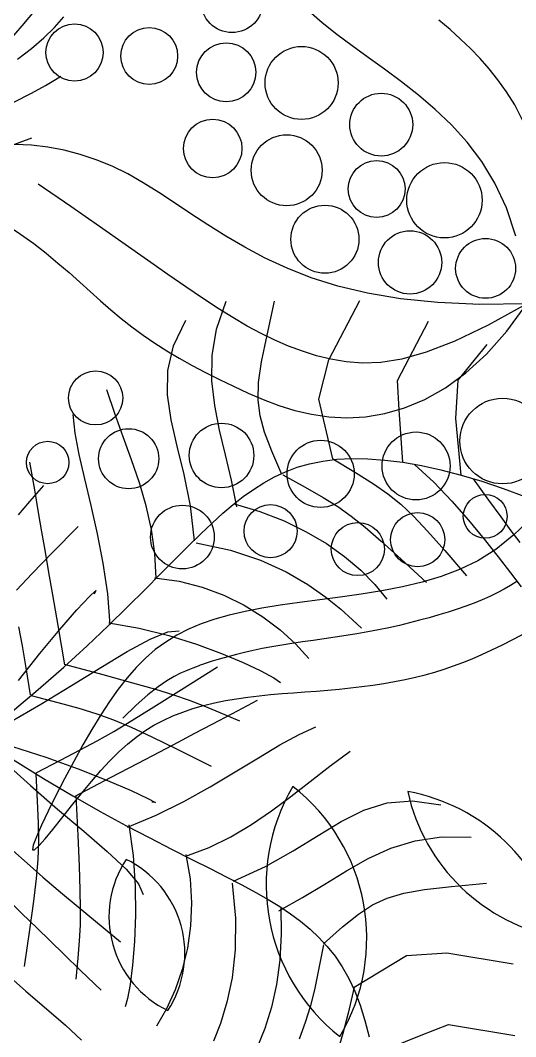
# Model space of a CAD drawing. Header units: millimetres. Extents: x -1030105 to 906887, y -616134 to 1220667.
# Drawn here: x -84185 to -83348, y 549080 to 550799 of the extents above; entities that cross this region are included whole.
import ezdxf

# ---------------------------------------------------------------- set-up
doc = ezdxf.new("R2010")
doc.units = ezdxf.units.MM
doc.header["$MEASUREMENT"] = 0
doc.linetypes.add('DASH', pattern=[0.35, 0.25, -0.1])
doc.layers.add('A-Furniture', color=143, linetype='Continuous')
doc.layers.add('A-Tree', color=98, linetype='Continuous')

# ---------------------------------------------------------------- blocks, each defined once
blk = doc.blocks.new('FUR')
at = {"layer": 'A-Furniture'}
blk.add_spline([(-33915.95049999998, 30607.97072861483), (-33944.45049999998, 30609.47072861483), (-37418.45049999998, 29101.97072861483), (-37726.45049999998, 27053.97072861483), (-37216.45049999998, 25232.97072861483), (-37626.45049999998, 21208.97072861483), (-38739.45049999998, 18856.47072861483), (-41860.0081210901, 14803.08198061958), (-43043.24408312602, 12422.28141322406), (-43017.45049999998, 9941.470728614833), (-40833.45049999998, 8086.970728614833), (-38106.95049999998, 9497.470728614833), (-38274.45049999998, 11476.47072861483), (-38397.80660422644, 13212.30405925063), (-37304.95049999998, 13750.47072861483), (-34499.95049999998, 13496.47072861483), (-32540.45049999998, 14865.47072861483), (-32373.95049999998, 19055.97072861483), (-32478.95049999998, 20125.47072861483), (-32317.95049999998, 21223.47072861483), (-30829.45049999998, 21995.47072861483), (-30221.95049999998, 22657.47072861483), (-30468.95049999998, 23962.47072861483), (-31626.45049999998, 24580.47072861483), (-32324.45049999998, 25527.47072861483), (-32040.45049999998, 28028.97072861483), (-32099.45049999998, 29098.47072861483), (-33294.95049999998, 30495.97072861483), (-33915.95049999998, 30607.97072861483)], degree=3, dxfattribs=at)
at = {"layer": 'A-Furniture', "color": 8, "linetype": 'DASH', "ltscale": 50}
blk.add_spline([(-36645.95049999999, 29577.47072861495), (-37284.45049999998, 28277.47072861483), (-36675.95049999998, 26341.97072861483), (-36462.95049999998, 23656.47072861483), (-37614.45049999998, 20052.97072861483), (-40425.45049999998, 16181.97072861483), (-42273.95049999998, 13633.47072861483), (-42830.45049999998, 10963.97072861483), (-42046.95049999998, 9111.970728614833), (-39697.45049999998, 8971.970728614833), (-38257.95049999998, 10282.47072861483), (-39333.95049999998, 12605.97072861483), (-37866.45049999998, 13928.97072861483), (-35697.95049999998, 13970.47072861483), (-34500.45049999998, 13942.47072861483), (-32415.95049999998, 18555.47072861483), (-32463.95049999998, 21915.47072861483), (-30662.95049999998, 22278.97072861483), (-30458.45049999998, 23386.97072861483), (-31963.45049999998, 24633.97072861483), (-33008.95049999998, 26389.97072861483), (-32199.45049999998, 28679.97072861483), (-33338.45049999998, 30307.97072861483), (-34838.45049999998, 30476.97072861483), (-36022.95049999998, 30096.47072861483), (-36645.95049999998, 29577.47072861483)], degree=3, dxfattribs=at)
blk = doc.blocks.new('CAY8')
at = {"color": 0, "linetype": 'ByBlock'}
for p, q in [((-143.8901946426759, 231.3560781446595), (-126.7922340978093, 227.8305277189302)), ((-126.7922340978093, 227.8305277189302), (-108.9242381845379, 224.421703213864)), ((-145.7458545903773, 220.5009664513509), (-135.9436475026141, 216.259338625061)), ((-135.9436475026141, 216.259338625061), (-126.8212701596331, 212.9011468912449)), ((-169.4303966288699, 209.8925318219717), (-159.5595473745907, 203.290169935799)), ((-126.8212701596331, 212.9011468912449), (-118.2087657349894, 210.3316097692532)), ((-118.2087657349894, 210.3316097692532), (-109.936177400994, 208.4559457785017)), ((-159.5595473745907, 203.290169935799), (-151.4422850958636, 198.1210015104534)), ((-194.5005462004174, 199.6542179035769), (-183.0341090234851, 189.8868797891791)), ((-187.0380063996399, 187.9684877633354), (-191.4677133838977, 196.9470836177225)), ((-151.4422850958636, 198.1210015104534), (-145.4539688762798, 194.5486322947272)), ((-145.4539688762798, 194.5486322947272), (-141.9699577989722, 192.7366680390496)), ((-183.2589908366335, 178.7397916012433), (-187.0380063996399, 187.9684877633354)), ((-180.1306666954679, 169.2609951314462), (-183.2589908366335, 178.7397916012433)), ((-236.3685495571899, 177.7164567224263), (-237.1329035832878, 167.7103645220941)), ((-207.9492891230166, 149.3696902261599), (-205.6244228986016, 173.1292075637557)), ((-237.1329035832878, 167.7103645220941), (-238.310196294462, 157.9793826892073)), ((-177.6530339756191, 159.5320983542715), (-180.1306666954679, 169.2609951314462)), ((-175.8260926766943, 149.5531012693918), (-177.6530339756191, 159.5320983542715)), ((-238.310196294462, 157.9793826892073), (-239.794064720516, 148.5860363743941)), ((-239.794064720516, 148.5860363743941), (-241.4854453062708, 139.5709669323205)), ((-210.1083541678654, 128.3112546407738), (-207.9492891230166, 149.3696902261599)), ((-174.6498427994793, 139.3240038772656), (-175.8260926766943, 149.5531012693918)), ((-241.4854453062708, 139.5709669323205), (-243.3144721545232, 130.8872805300725)), ((-174.1242843440396, 128.8448061773688), (-174.6498427994793, 139.3240038772656)), ((-243.3144721545232, 130.8872805300725), (-245.2185787818435, 122.466199539298)), ((-174.2202196176931, 118.1071715018279), (-174.1242843440396, 128.8448061773688)), ((-212.0859764125034, 109.6537806378929), (-210.1083541678654, 128.3112546407738)), ((-245.2185787818435, 122.466199539298), (-247.1351987057842, 114.2389463308591)), ((-174.7916601609595, 107.0694165086552), (-174.2202196176931, 118.1071715018279)), ((-247.1351987057842, 114.2389463308591), (-249.0017654433741, 106.1367432765346)), ((-249.0017654433741, 106.1367432765346), (-250.7557125121002, 98.09081274672826)), ((-213.8665142366135, 93.09714804663417), (-212.0859764125034, 109.6537806378929)), ((-175.6634198214142, 95.68152118805483), (-174.7916601609595, 107.0694165086552)), ((-368.0686793536279, 85.52194599921677), (-354.7467094988297, 96.24387016711444)), ((-250.7557125121002, 98.09081274672826), (-252.3344734289913, 90.03237711354632)), ((-215.4343260186997, 78.34123669729343), (-213.8665142366135, 93.09714804663417)), ((-176.6603124478115, 83.89346552996903), (-175.6634198214142, 95.68152118805483)), ((-385.9201759199477, 86.84304272534973), (-375.637969104695, 84.7583660758628)), ((-326.2370211945436, 80.8448275231076), (-317.1335786784821, 87.32092265924621)), ((-252.3344734289913, 90.03237711354632), (-253.675481710683, 81.89265874752346)), ((-378.7738916518774, 76.90862505730365), (-368.0686793536279, 85.52194599921677)), ((-375.637969104695, 84.7583660758628), (-363.1354989780502, 82.07162931194216)), ((-336.401122192523, 72.3436777613988), (-326.2370211945436, 80.8448275231076)), ((-253.675481710683, 81.89265874752346), (-254.7297269463725, 73.61330088520663)), ((-177.607151887858, 71.65522952460196), (-176.6603124478115, 83.89346552996903)), ((-37.61673210890694, 70.35419078934683), (-35.31011444184514, 80.82557227449615)), ((-387.9977968679432, 69.49250382983337), (-378.7738916518774, 76.90862505730365)), ((-304.3026046941795, 65.52359723731388), (-294.0599241667496, 76.69442385558978)), ((-254.7297269463725, 73.61330088520663), (-255.5024230092804, 65.17763021953033)), ((-216.7737701386413, 65.08592641990435), (-215.4343260186997, 78.34123669729343)), ((-396.8758454762556, 62.36217880487129), (-387.9977968679432, 69.49250382983337)), ((-347.5809473360114, 62.30769843726921), (-336.401122192523, 72.3436777613988)), ((-178.3287519901114, 58.91679316209229), (-177.607151887858, 71.65522952460196)), ((-39.44784450642146, 59.37948261582824), (-37.61673210890694, 70.35419078934683)), ((-426.3598602293041, 65.76033470531729), (-412.9694129349791, 62.42934925973714)), ((-412.9694129349791, 62.42934925973714), (-396.1725858089321, 57.90144799411974)), ((-406.5434879520308, 54.60624647094119), (-396.8758454762556, 62.36217880487129)), ((-359.7315622889928, 51.22711461275503), (-347.5809473360114, 62.30769843726921)), ((-314.1740806295038, 54.2901213905734), (-304.3026046941795, 65.52359723731388)), ((-255.5024230092804, 65.17763021953033), (-256.0123398445994, 56.57939431035811)), ((-217.8692049755318, 53.03109704423878), (-216.7737701386413, 65.08592641990435)), ((-396.1725858089321, 57.90144799411974), (-374.6265338439462, 51.92761279286242)), ((-256.0123398445994, 56.57939431035811), (-256.2782473964744, 47.81234071539257)), ((-251.4838052671967, 54.51260685362104), (-234.2944265078968, 55.33530024856191)), ((-178.6499266019509, 45.62813643244772), (-178.3287519901114, 58.91679316209229)), ((-40.97863778628926, 47.94834150630959), (-39.44784450642146, 59.37948261582824)), ((-453.983437771034, 46.45619554258337), (-444.9536496529672, 53.87241703896325)), ((-418.1361747689789, 45.31330331610843), (-406.5434879520308, 54.60624647094119)), ((-372.8080327155167, 39.59215134982696), (-359.7315622889928, 51.22711461275503)), ((-323.9163959737252, 43.1763339069239), (-314.1740806295038, 54.2901213905734)), ((-279.0867098703584, 43.28780508400996), (-266.1310798058093, 50.3035335256809)), ((-266.1310798058093, 50.3035335256809), (-251.4838052671967, 54.51260685362104)), ((-218.7049889084647, 41.87662839961013), (-217.8692049755318, 53.03109704423878)), ((-464.4494909036493, 38.12143690111589), (-453.983437771034, 46.45619554258337)), ((-432.7893564023161, 33.5719458280455), (-418.1361747689789, 45.31330331610843)), ((-333.7715947270608, 32.36457237811737), (-323.9163959737252, 43.1763339069239)), ((-291.2011552085805, 34.04514634885891), (-279.0867098703584, 43.28780508400996)), ((-256.2782473964744, 47.81234071539257), (-256.3189156101635, 38.87021699325305)), ((-178.3954895716724, 31.73923932541402), (-178.6499266019509, 45.62813643244772)), ((-42.38429810060734, 36.10766121309462), (-40.97863778628926, 47.94834150630959)), ((-477.4667372563617, 27.88893855577226), (-464.4494909036493, 38.12143690111589)), ((-473.3921251130942, 38.29425470030583), (-452.9171757711429, 35.065299930744)), ((-386.7654242800254, 27.89303371137248), (-372.8080327155167, 39.59215134982696)), ((-256.3189156101635, 38.87021699325305), (-256.1531144305973, 29.7467707034757)), ((-230.1314838701201, 36.54404216280273), (-212.6195316337307, 39.72340049386003)), ((-219.262351992902, 31.35835221382331), (-218.7049889084647, 41.87662839961013)), ((-497.8541094556404, 30.81333122327669), (-479.3440795787665, 19.6544975957022)), ((-493.0230537781154, 33.2472131932609), (-472.4118447672208, 25.34813471244888)), ((-452.9171757711429, 35.065299930744), (-434.3794832098338, 31.57416537227436)), ((-451.6384833260799, 18.47077049566906), (-432.7893564023161, 33.5719458280455)), ((-434.3794832098338, 31.57416537227436), (-419.082317708102, 28.25999536398922)), ((-343.9817208903823, 22.03717439603679), (-333.7715947270608, 32.36457237811737)), ((-303.3248755675577, 23.15528213943071), (-291.2011552085805, 34.04514634885891)), ((-258.7884816666174, 23.88567893571053), (-245.3445772471296, 31.13239708212677)), ((-245.3445772471296, 31.13239708212677), (-230.1314838701201, 36.54404216280273)), ((-219.5100109874238, 21.35590780177336), (-219.262351992902, 31.35835221382331)), ((-177.3738487462742, 17.17530455949782), (-178.3954895716724, 31.73923932541402)), ((-43.84001160094886, 23.90433548861802), (-42.38429810060734, 36.10766121309462)), ((-477.5389077051277, 27.31303994924565), (-473.4684862854974, 11.28518713643462)), ((-472.4118447672208, 25.34813471244888), (-453.0919748091674, 18.40822770309933)), ((-419.082317708102, 28.25999536398922), (-408.3289495442277, 25.56193424583216)), ((-408.3289495442277, 25.56193424583216), (-403.4226489977355, 23.91912635676454)), ((-401.558802646503, 16.61998675982068), (-386.7654242800254, 27.89303371137248)), ((-256.1531144305973, 29.7467707034757), (-255.7996138025755, 20.43574940382859)), ((-520.4986323813264, 22.43725185123367), (-525.3914000185159, 1.384898091755531)), ((-516.6909947685544, 18.59475575963188), (-517.834250971775, -3.448618369655378)), ((-509.9437827997517, 22.34112653874945), (-505.8246824824946, 1.484254728626183)), ((-479.3440795787665, 19.6544975957022), (-460.5137672417532, 8.918543415655222)), ((-453.0919748091674, 18.40822770309933), (-435.0483327216407, 12.32390779860179)), ((-451.319430670299, 19.04626217926307), (-445.5883806868496, -4.389257807995818)), ((-403.4226489977355, 23.91912635676454), (-405.6666863472328, 23.77071603705735)), ((-354.7888184639069, 12.37647755236867), (-343.9817208903823, 22.03717439603679)), ((-316.3083306943063, 11.19793727630349), (-303.3248755675577, 23.15528213943071)), ((-270.992867031031, 15.20110140658107), (-258.7884816666174, 23.88567893571053)), ((-255.7996138025755, 20.43574940382859), (-255.2771836710945, 10.93090065293109)), ((-219.4135543265857, 11.78488637560258), (-219.5100109874238, 21.35590780177336)), ((-45.52096443980372, 11.38525808564191), (-43.84001160094886, 23.90433548861802)), ((-435.0483327216407, 12.32390779860179), (-418.2658073221955, 6.991590630970677)), ((-417.1432334786059, 6.263235557076769), (-401.558802646503, 16.61998675982068)), ((-366.4349314485717, 3.564819439061466), (-354.7888184639069, 12.37647755236867)), ((-282.4874032434072, 5.475878179009669), (-270.992867031031, 15.20110140658107)), ((-218.540621287566, 8.223623357271208), (-198.2815037892924, 14.17610812814564)), ((-175.3277879671059, 1.762425763861756), (-177.3738487462742, 17.17530455949782)), ((-473.4684862854974, 11.28518713643462), (-470.374428329922, -1.581831117617185)), ((-460.5137672417532, 8.918543415655222), (-442.4663162921552, -1.208534533054262)), ((-418.2658073221955, 6.991590630970677), (-402.7292874286486, 2.307691833726494)), ((-416.5277129424849, 7.711247894048938), (-410.5009841628471, -9.962818620651888)), ((-331.0019803362356, -1.247163421516234), (-316.3083306943063, 11.19793727630349)), ((-255.2771836710945, 10.93090065293109), (-254.5764390634267, 1.236392831344347)), ((-234.1100728094443, 3.301959792350317), (-218.540621287566, 8.223623357271208)), ((-218.9385704446158, 2.560879148762979), (-219.4135543265857, 11.78488637560258)), ((-47.60234276828669, -1.402677243857397), (-45.52096443980372, 11.38525808564191)), ((-3.801633689645314, 0.9852474664457986), (-2.04247274730551, 9.610578142042868)), ((-517.5498646212927, 2.034697357705227), (-531.5354290884043, -6.789382359964293)), ((-525.3914000185159, 1.384898091755531), (-529.7830126788303, -19.84138545288261)), ((-516.9798506034913, 2.144021638379854), (-503.2256160314701, -7.074099445611864)), ((-505.8246824824946, 1.484254728626183), (-502.5684936513917, -18.98638116199254)), ((-402.7292874286486, 2.307691833726494), (-388.4236618580308, -1.831372961378293)), ((-379.1621038449866, -4.215462352198301), (-366.4349314485717, 3.564819439061466)), ((-293.8017602062591, -4.892777064042093), (-282.4874032434072, 5.475878179009669)), ((-254.5764390634267, 1.236392831344347), (-253.5753753379813, -8.601922394829671)), ((-246.0385728756937, -1.228321807318935), (-234.1100728094443, 3.301959792350317)), ((-218.0506477756117, -6.400522666996039), (-218.9385704446158, 2.560879148762979)), ((-171.983685073892, -14.69808070363615), (-175.3277879671059, 1.762425763861756)), ((-5.698440894089799, -7.302447764419412), (-3.801633689645314, 0.9852474664457986)), ((-517.834250971775, -3.448618369655378), (-518.4643266090843, -23.96745579247181)), ((-470.374428329922, -1.581831117617185), (-468.0786022117954, -12.64208713785592)), ((-445.5883806868496, -4.389257807995818), (-441.2344973899726, -22.46578738822245)), ((-442.4663162921552, -1.208534533054262), (-426.3048705775927, -10.54073946491371)), ((-388.4236618580308, -1.831372961378293), (-375.3338194277658, -5.529188120692197)), ((-379.467949244774, -3.413427010940723), (-374.1461939758137, -17.31529536812559)), ((-375.3338194277658, -5.529188120692197), (-363.4276693109987, -8.885449513667481)), ((-348.2562842402967, -13.6002951336468), (-331.0019803362356, -1.247163421516234)), ((-305.4656078226235, -15.50765063863037), (-293.8017602062591, -4.892777064042093)), ((-263.1675767300021, -11.67249607593658), (-255.3748360087175, -6.006660683027803)), ((-255.3748360087175, -6.006660683027803), (-246.0385728756937, -1.228321807318935)), ((-50.25933273895316, -14.41257674757617), (-47.60234276828669, -1.402677243857397)), ((-564.7058800794239, -8.364180345319255), (-567.356361323049, -19.5318081698988)), ((-531.5354290884043, -6.789382359964293), (-542.8165741543471, -13.7081336483152)), ((-503.2256160314701, -7.074099445611864), (-492.0646012317211, -14.45232541357655)), ((-426.3048705775927, -10.54073946491371), (-413.1325739460135, -18.89207459598219)), ((-410.5009841628471, -9.962818620651888), (-405.7917683099495, -27.6819606843037)), ((-363.4276693109987, -8.885449513667481), (-352.6052020982588, -11.98429901568852)), ((-352.6052020982588, -11.98429901568852), (-342.7494287368445, -14.9059900034099)), ((-270.4655095609032, -18.86526722655071), (-263.1675767300021, -11.67249607593658)), ((-253.5753753379813, -8.601922394829671), (-252.1238329366879, -18.52777253656495)), ((-216.7153747546527, -15.18372785907377), (-218.0506477756117, -6.400522666996039)), ((-7.814230788344503, -15.34629509209299), (-5.698440894089799, -7.302447764419412)), ((-591.4325938258171, -17.20262812744295), (-595.3490195344839, -31.53478741302206)), ((-556.0239598457392, -17.59352023855718), (-558.5701961789509, -18.5452175321243)), ((-550.717114642137, -16.74625113665206), (-556.0239598457392, -17.59352023855718)), ((-542.8165741543471, -13.7081336483152), (-552.6260534275989, -19.30940111038763)), ((-543.1442650845474, -16.01394070440256), (-550.717114642137, -16.74625113665206)), ((-533.8000156901599, -15.40711942019516), (-543.1442650845474, -16.01394070440256)), ((-523.1789709761633, -14.93631776169605), (-533.8000156901599, -15.40711942019516)), ((-511.7757354589612, -14.61206620676785), (-523.1789709761633, -14.93631776169605)), ((-500.0849136561355, -14.44489523386255), (-511.7757354589612, -14.61206620676785)), ((-488.6011100840242, -14.44533532064634), (-500.0849136561355, -14.44489523386255)), ((-492.0646012317211, -14.45232541357655), (-482.2209974671187, -20.74842576715128)), ((-477.7282810385059, -14.62980380363115), (-488.6011100840242, -14.44533532064634)), ((-467.5077899274675, -15.03826545431912), (-477.7282810385059, -14.62980380363115)), ((-468.0786022117954, -12.64208713785592), (-466.402876305232, -23.24965324850746)), ((-457.8903519370924, -15.71657190246879), (-467.5077899274675, -15.03826545431912)), ((-448.8266822546775, -16.71057477724935), (-457.8903519370924, -15.71657190246879)), ((-440.2674960660788, -18.06612570887773), (-448.8266822546775, -16.71057477724935)), ((-432.1635085581347, -19.82907632698152), (-440.2674960660788, -18.06612570887773)), ((-374.1461939758137, -17.31529536812559), (-370.4951066554477, -31.2467316556922)), ((-348.7602569810751, -15.08351356517778), (-342.6917056584334, -35.36809888891548)), ((-342.7494287368445, -14.9059900034099), (-333.7433601728098, -17.73077585387909)), ((-333.7433601728098, -17.73077585387909), (-325.4700073527329, -20.5389099437507)), ((-318.0086159942275, -25.97152886100776), (-305.4656078226235, -15.50765063863037)), ((-214.8983398159016, -23.87314521454209), (-216.7153747546527, -15.18372785907377)), ((-167.0679179077324, -32.4048984863166), (-171.983685073892, -14.69808070363615)), ((-53.69242549105365, -27.5952297251406), (-50.25933273895316, -14.41257674757617)), ((-10.23033980031141, -23.24008205863902), (-7.814230788344503, -15.34629509209299)), ((-562.1966205161134, -24.18102935085881), (-572.7610290283683, -28.91086297276888)), ((-567.356361323049, -19.5318081698988), (-570.0376524327785, -32.00716817427565)), ((-552.6260534275989, -19.30940111038763), (-562.1966205161134, -24.18102935085881)), ((-558.5701961789509, -18.5452175321243), (-558.0276057220017, -19.59258588322518)), ((-558.0276057220017, -19.59258588322518), (-554.7335169480702, -20.73396153031172)), ((-554.7335169480702, -20.73396153031172), (-549.1916449271648, -21.96945405701081)), ((-549.1916449271648, -21.96945405701081), (-541.9057047305378, -23.29917304557421)), ((-541.9057047305378, -23.29917304557421), (-533.3794114280663, -24.72322807877754)), ((-529.7830126788303, -19.84138545288261), (-533.837467104122, -40.13497047071542)), ((-518.4643266090843, -23.96745579247181), (-518.6750666560674, -43.00813742707942)), ((-502.5684936513917, -18.98638116199254), (-500.1602978844585, -37.69559437759563)), ((-482.2209974671187, -20.74842576715128), (-472.4189960007334, -26.7201700101341)), ((-466.402876305232, -23.24965324850746), (-465.1691189834946, -34.75860177464892)), ((-441.2344973899726, -22.46578738822245), (-438.0093353480388, -36.45943207920755)), ((-424.4654349170942, -22.04527826125377), (-432.1635085581347, -19.82907632698152)), ((-417.1239903299265, -24.76058314145303), (-424.4654349170942, -22.04527826125377)), ((-413.1325739460135, -18.89207459598219), (-404.0525702451687, -26.07654314166393)), ((-325.4700073527329, -20.5389099437507), (-317.8123812231261, -23.4106456496138)), ((-317.8123812231261, -23.4106456496138), (-310.6534927299781, -26.42623634910524)), ((-317.2371162965992, -23.70096444555929), (-313.7614887489453, -39.62472851617167)), ((-278.3173490232348, -28.22441337635792), (-270.4655095609032, -18.86526722655071)), ((-252.1238329366879, -18.52777253656495), (-250.0716522999701, -28.48488510660354)), ((-212.5651313935214, -32.55318352112772), (-214.8983398159016, -23.87314521454209)), ((-13.02810435743413, -31.07759620546676), (-10.23033980031141, -23.24008205863902)), ((-572.7610290283683, -28.91086297276888), (-585.5520325723828, -34.08674658066411)), ((-517.3097735006577, -25.4560819500166), (-537.8272856569656, -38.14860832998784)), ((-533.3794114280663, -24.72322807877754), (-524.1164800908718, -26.24172873978932)), ((-524.1164800908718, -26.24172873978932), (-514.620625789159, -27.85478461046841)), ((-517.9556913090037, -25.33048155309916), (-497.7689195571129, -38.59054672778257)), ((-514.620625789159, -27.85478461046841), (-505.3955635933944, -29.56250527444172)), ((-505.3955635933944, -29.56250527444172), (-496.8481402930684, -31.37064954080961)), ((-472.4189960007334, -26.7201700101341), (-461.3827880953741, -33.12532764435855)), ((-452.124185160339, -30.96495659481116), (-462.908302246351, -27.6529526651193)), ((-410.0874385416082, -28.01875846271832), (-417.1239903299265, -24.76058314145303)), ((-403.2942375323528, -31.85523517981164), (-410.0874385416082, -28.01875846271832)), ((-405.7917683099495, -27.6819606843037), (-402.2690173265273, -44.83044818046437)), ((-404.0525702451687, -26.07654314166393), (-400.168003322482, -31.90814831723219)), ((-310.6534927299781, -26.42623634910524), (-303.876352819867, -29.66593541829025)), ((-303.876352819867, -29.66593541829025), (-297.3826468156749, -33.20848278926678)), ((-287.7718096391382, -40.38937376553622), (-278.3173490232348, -28.22441337635792)), ((-250.0716522999701, -28.48488510660354), (-247.2686738692992, -38.41698761605039)), ((-213.6005997328011, -31.57947882445842), (-173.1899774817412, -30.53166079689072)), ((-58.20333211238722, -40.89215768651593), (-53.69242549105365, -27.5952297251406)), ((-585.5520325723828, -34.08674658066411), (-601.8023847565692, -40.2965247777156)), ((-595.3490195344839, -31.53478741302206), (-598.6114839488782, -43.49196614990615)), ((-570.0376524327785, -32.00716817427565), (-573.0761884509539, -47.23779022515191)), ((-496.8481402930684, -31.37064954080961), (-488.9977295551416, -33.30757312645983)), ((-488.9977295551416, -33.30757312645983), (-481.766836764813, -35.40728097414649)), ((-481.766836764813, -35.40728097414649), (-475.0779673072811, -37.70377802721305)), ((-465.1691189834946, -34.75860177464892), (-464.1991986208941, -48.5230050408336)), ((-461.3827880953741, -33.12532764435855), (-447.8365650140458, -40.72166817277139)), ((-443.2324288219588, -34.14093946267349), (-452.124185160339, -30.96495659481116)), ((-436.0178925327473, -37.15018749044793), (-443.2324288219588, -34.14093946267349)), ((-438.0093353480388, -36.45943207920755), (-435.6644491300085, -47.64629739802149)), ((-396.6803938417561, -36.30336011444706), (-403.2942375323528, -31.85523517981164)), ((-390.1819140089556, -41.39648008604672), (-396.6803938417561, -36.30336011444706)), ((-370.4951066554477, -31.2467316556922), (-368.3967119368153, -45.08090922026713)), ((-342.6917056584334, -35.36809888891548), (-339.2384875225962, -54.02637151409544)), ((-297.3826468156749, -33.20848278926678), (-291.1487575445844, -37.12656461178085)), ((-237.252441472423, -37.75412259300901), (-213.6005997328011, -31.57947882445842)), ((-209.5935018534346, -41.32365011534966), (-212.5651313935214, -32.55318352112772)), ((-160.3068643075658, -51.55671122560125), (-167.0679179077324, -32.4048984863166)), ((-16.2888608874182, -38.95262507431289), (-13.02810435743413, -31.07759620546676)), ((-631.4666398222234, -39.21733237190165), (-635.206866807106, -56.31637184942338)), ((-601.8023847565692, -40.2965247777156), (-622.7448391884882, -48.12804216807672)), ((-537.8272856569656, -38.14860832998784), (-553.673662976149, -47.8753522504976)), ((-533.837467104122, -40.13497047071542), (-537.718760036636, -58.38922864886081)), ((-500.1602978844585, -37.69559437759563), (-498.5851767611512, -53.26819816385068)), ((-497.7689195571129, -38.59054672778257), (-482.0741428617748, -48.8982716034061)), ((-475.0779673072811, -37.70377802721305), (-468.8536265684652, -40.2310692292649)), ((-468.8536265684652, -40.2310692292649), (-463.0163199336293, -43.02315952318713)), ((-447.8365650140458, -40.72166817277139), (-430.5045180199504, -50.26696109825389)), ((-430.2654355930626, -39.96198690059646), (-436.0178925327473, -37.15018749044793)), ((-425.7599173035251, -42.54562391610489), (-430.2654355930626, -39.96198690059646)), ((-422.2861969658679, -44.87038475891131), (-425.7599173035251, -42.54562391610489)), ((-383.7348045724339, -47.16794191606277), (-390.1819140089556, -41.39648008604672)), ((-313.7614887489453, -39.62472851617167), (-311.651036417823, -55.0390332510633)), ((-291.1487575445844, -37.12656461178085), (-285.1697422100824, -41.49135358938474)), ((-287.5928688424592, -40.95342361145413), (-287.6096405305416, -56.37831966110934)), ((-285.1697422100824, -41.49135358938474), (-279.4406580150662, -46.37402242733333)), ((-264.5413497055179, -62.64760758749435), (-237.252441472423, -37.75412259300901)), ((-247.2686738692992, -38.41698761605039), (-243.5647380858845, -48.26780757758206)), ((-205.5098592834311, -50.34594652719352), (-209.5935018534346, -41.32365011534966)), ((-64.11906867810285, -54.24256519418668), (-58.20333211238722, -40.89215768651593)), ((-20.09394581816559, -46.95895620665215), (-16.2888608874182, -38.95262507431289)), ((-598.6114839488782, -43.49196614990615), (-601.6028762563783, -54.47890631184964)), ((-573.0761884509539, -47.23779022515191), (-576.7984044190653, -66.67120419014645)), ((-553.673662976149, -47.8753522504976), (-565.9857800653972, -55.26693764934862)), ((-518.6750666560674, -43.00813742707942), (-518.5603160884402, -60.61704419213311)), ((-482.0741428617748, -48.8982716034061), (-469.6536914818407, -57.05189457972847)), ((-464.1991986208941, -48.5230050408336), (-463.3149835914137, -65.89693537207313)), ((-463.0163199336293, -43.02315952318713), (-457.4885527882343, -46.11405385258513)), ((-457.4885527882343, -46.11405385258513), (-452.1928305174788, -49.53775716073687)), ((-435.6644491300085, -47.64629739802149), (-433.951393304842, -57.30248886193112)), ((-419.629133880253, -46.90555565206705), (-422.2861969658679, -44.87038475891131)), ((-417.5735873474969, -48.62042281751019), (-419.629133880253, -46.90555565206705)), ((-415.923442687299, -50.00584539706142), (-417.5735873474969, -48.62042281751019)), ((-402.2690173265273, -44.83044818046437), (-399.8016831526966, -60.79255099184047)), ((-377.2750720724416, -53.65109242503058), (-383.7348045724339, -47.16794191606277)), ((-368.3967119368153, -45.08090922026713), (-367.7330344729908, -58.69100140631599)), ((-279.4406580150662, -46.37402242733333), (-273.956562163743, -51.84574382937535)), ((-243.5647380858845, -48.26780757758206), (-238.8096853906736, -57.9810725023035)), ((-24.61517398382239, -55.1760762924805), (-20.09394581816559, -46.95895620665215)), ((-601.6028762563783, -54.47890631184964), (-604.7060856441658, -65.9003498716902)), ((-498.5851767611512, -53.26819816385068), (-497.8282118599436, -64.3290057653121)), ((-452.1928305174788, -49.53775716073687), (-447.0639156795278, -53.3173964645739)), ((-447.0639156795278, -53.3173964645739), (-442.0855995214642, -57.43258707865425)), ((-430.5045180199504, -50.26696109825389), (-408.1108383754381, -62.51897592355635)), ((-414.5586892920091, -51.13897420919056), (-415.923442687299, -50.00584539706142)), ((-413.3783425725978, -52.11853299225004), (-414.5586892920091, -51.13897420919056)), ((-412.2814179404286, -53.04324548321711), (-413.3783425725978, -52.11853299225004)), ((-411.166930806341, -54.01183542011677), (-412.2814179404286, -53.04324548321711)), ((-409.9338965813713, -55.12302654058112), (-411.166930806341, -54.01183542011677)), ((-408.4813306764245, -56.47554258315904), (-409.9338965813713, -55.12302654058112)), ((-370.7387230470686, -60.87927843361649), (-377.2750720724416, -53.65109242503058)), ((-339.2384875225962, -54.02637151409544), (-337.9017269229789, -70.97752017061248)), ((-311.651036417823, -55.0390332510633), (-310.8197552654074, -69.85799359863267)), ((-273.956562163743, -51.84574382937535), (-268.7125118585518, -57.97769050043826)), ((-199.7527757026019, -59.79687283628846), (-205.5098592834311, -50.34594652719352)), ((-151.4269021144264, -72.35220256513821), (-160.3068643075658, -51.55671122560125)), ((-71.76665126348053, -67.58565681103028), (-64.11906867810285, -54.24256519418668)), ((-30.38627384658867, -63.62626861443823), (-24.61517398382239, -55.1760762924805)), ((-635.206866807106, -56.31637184942338), (-638.5239170374389, -72.42270474695215)), ((-575.9005115327509, -60.95398846381977), (-584.5547319846792, -65.56712863263056)), ((-565.9857800653972, -55.26693764934862), (-575.9005115327509, -60.95398846381977)), ((-537.718760036636, -58.38922864886081), (-541.5908882186832, -73.49753167627023)), ((-518.5603160884402, -60.61704419213311), (-518.2139198805435, -76.84055700628778)), ((-469.6536914818407, -57.05189457972847), (-459.2898956749832, -63.84965405474031)), ((-442.0855995214642, -57.43258707865425), (-437.2539304622896, -61.85206639020726)), ((-433.951393304842, -57.30248886193112), (-432.6217224410411, -66.70411198853071)), ((-406.7082485028641, -58.16810728423843), (-408.4813306764245, -56.47554258315904)), ((-404.5385457371067, -60.27896834072999), (-406.7082485028641, -58.16810728423843)), ((-401.9956391210853, -62.80446927997946), (-404.5385457371067, -60.27896834072999)), ((-399.8016831526966, -60.79255099184047), (-398.2587177311925, -74.95253900166244)), ((-364.0617640357141, -68.88584676196297), (-370.7387230470686, -60.87927843361649)), ((-367.7330344729908, -58.69100140631599), (-368.3860989179648, -71.95018156007245)), ((-287.6096405305416, -56.37831966110934), (-287.8050130866304, -68.71117584781132)), ((-268.7125118585518, -57.97769050043826), (-263.7035643038307, -64.84103514394337)), ((-238.8096853906736, -57.9810725023035), (-232.8533562255961, -67.50050990249838)), ((-191.7608231304966, -69.85322912154334), (-199.7527757026019, -59.79687283628846)), ((-604.7060856441658, -65.9003498716902), (-608.3040012988986, -79.16103880324772)), ((-584.5547319846792, -65.56712863263056), (-593.0853160288952, -69.73698209266695)), ((-576.7984044190653, -66.67120419014645), (-581.5307353794542, -91.75493993576492)), ((-517.3387806575538, -62.04768385404714), (-532.2854551727123, -73.24103044432377)), ((-518.9061285324042, -61.90974945714515), (-504.2404188387718, -73.53101182479259)), ((-497.8744847588514, -69.50283042666524), (-498.7090770375926, -67.41448539383964)), ((-497.8282118599436, -64.3290057653121), (-497.8744847588514, -69.50283042666524)), ((-463.3149835914137, -65.89693537207313), (-462.3383422680545, -88.2344650925279)), ((-459.2898956749832, -63.84965405474031), (-449.765085699988, -70.08978842774195)), ((-437.2539304622896, -61.85206639020726), (-432.5649569210709, -66.54457178705161)), ((-432.6217224410411, -66.70411198853071), (-431.4269911078281, -77.12727229430129)), ((-432.5649569210709, -66.54457178705161), (-428.0147273181192, -71.47884065798826)), ((-399.1278256616552, -65.72047758782537), (-401.9956391210853, -62.80446927997946)), ((-395.9834023654748, -69.0028607495824), (-399.1278256616552, -65.72047758782537)), ((-264.5413497055179, -62.64760758749435), (-265.1926563798097, -78.60419191916844)), ((-263.7035643038307, -64.84103514394337), (-258.9247767028046, -72.5069504650146)), ((-638.5239170374389, -72.42270474695215), (-641.6695849332154, -87.11331891781265)), ((-593.0853160288952, -69.73698209266695), (-602.6291382729814, -74.09417278219007)), ((-532.2854551727123, -73.24103044432377), (-547.6821329666618, -83.19527689133065)), ((-541.5908882186832, -73.49753167627023), (-545.6178483927706, -84.35325124012707)), ((-504.2404188387718, -73.53101182479259), (-488.9477087573814, -84.1167876315576)), ((-449.765085699988, -70.08978842774195), (-439.8615918145933, -76.5705360976408)), ((-428.0147273181192, -71.47884065798826), (-423.5992900717156, -76.62361038965719)), ((-392.6106662403163, -72.62748625141649), (-395.9834023654748, -69.0028607495824)), ((-389.0579142927072, -76.57022157910069), (-392.6106662403163, -72.62748625141649)), ((-368.3860989179648, -71.95018156007245), (-370.2379299242875, -84.7316230269189)), ((-357.1912879220454, -77.66668402422329), (-364.0617640357141, -68.88584676196297)), ((-337.9017269229789, -70.97752017061248), (-338.1825482077529, -86.14073358967107)), ((-310.8197552654074, -69.85799359863267), (-311.1816412520402, -83.99572450898086)), ((-287.8050130866304, -68.71117584781132), (-288.3540432541613, -79.20728940537629)), ((-258.9247767028046, -72.5069504650146), (-254.3753889633426, -81.02674108667816)), ((-232.8533562255961, -67.50050990249838), (-225.5500405242328, -76.74981493804626)), ((-204.3801526526058, -73.8925466661949), (-163.9695223724684, -72.84475335018033)), ((-180.9725735857483, -80.69181546265281), (-191.7608231304966, -69.85322912154334)), ((-140.1544091681699, -94.99005614634916), (-151.4269021144264, -72.35220256513821)), ((-81.47309594412764, -80.86063709867994), (-71.76665126348053, -67.58565681103028)), ((-602.6291382729814, -74.09417278219007), (-614.3230733234068, -79.26932463893718)), ((-608.3040012988986, -79.16103880324772), (-612.7795124082168, -95.66571507935987)), ((-518.2139198805435, -76.84055700628778), (-517.7297230088134, -91.72505678728157)), ((-439.8615918145933, -76.5705360976408), (-428.3617442774539, -84.0901354632133)), ((-431.4269911078281, -77.12727229430129), (-430.118753873443, -89.84807529762293)), ((-423.5992900717156, -76.62361038965719), (-419.3146936016474, -81.94761837079386)), ((-398.2587177311925, -74.95253900166244), (-397.5090730029824, -86.69468209302977)), ((-385.3734435300266, -80.80693421847354), (-389.0579142927072, -76.57022157910069)), ((-350.1187329640507, -87.0678360064685), (-357.1912879220454, -77.66668402422329)), ((-288.3540432541613, -79.20728940537629), (-289.4317877766352, -89.12195756893016)), ((-265.1926563798097, -78.60419191916844), (-265.9365189945438, -91.28615378930954)), ((-225.5500405242328, -76.74981493804626), (-216.7718261923346, -85.57255336294293)), ((-219.4306533198014, -83.31366716577577), (-204.3801526526058, -73.8925466661949)), ((-547.6821329666618, -83.19527689133065), (-562.9027238234539, -91.8447862336161)), ((-545.6178483927706, -84.35325124012707), (-549.9636373004887, -89.84975902840051)), ((-488.9477087573814, -84.1167876315576), (-473.508115501716, -93.77582965998408)), ((-428.3617442774539, -84.0901354632133), (-414.0478733465043, -93.44682492343236)), ((-419.3146936016474, -81.94761837079386), (-415.156986326785, -87.41960198934794)), ((-381.605550959719, -85.31349165478423), (-385.3734435300266, -80.80693421847354)), ((-377.7941181869301, -90.06247058918052), (-381.605550959719, -85.31349165478423)), ((-370.2379299242875, -84.7316230269189), (-373.1705521460808, -96.90849915171384)), ((-311.1816412520402, -83.99572450898086), (-312.6506903398313, -97.36634093175053)), ((-254.3753889633426, -81.02674108667816), (-250.0713718131356, -90.37223930887376)), ((-246.0328786842565, -100.4954093503602), (-219.4306533198014, -83.31366716577577)), ((-216.7718261923346, -85.57255336294293), (-206.39525062953, -93.792258579173)), ((-166.8265990879063, -92.48943193852574), (-180.9725735857483, -80.69181546265281)), ((-93.5654187947348, -94.00671061994763), (-81.47309594412764, -80.86063709867994)), ((-641.6695849332154, -87.11331891781265), (-644.8956649159354, -99.96520221611536)), ((-562.9027238234539, -91.8447862336161), (-577.3211375256997, -99.12392151169297)), ((-517.7297230088134, -91.72505678728157), (-517.2015704476562, -105.3169244538349)), ((-415.156986326785, -87.41960198934794), (-411.1188322274229, -93.00939558983191)), ((-397.5090730029824, -86.69468209302977), (-397.4217009099502, -95.40325014904192)), ((-373.9453652117354, -95.01328458149328), (-377.7941181869301, -90.06247058918052)), ((-342.8466237647717, -96.8978882881911), (-350.1187329640507, -87.0678360064685)), ((-338.1825482077529, -86.14073358967107), (-339.5820757266611, -99.43520050188636)), ((-289.4317877766352, -89.12195756893016), (-291.2133033980117, -99.71047757307497)), ((-265.9365189945438, -91.28615378930954), (-267.0389154947825, -101.9195129388154)), ((-250.0713718131356, -90.37223930887376), (-246.0328786842565, -100.4954093503602)), ((-473.508115501716, -93.77582965998408), (-458.4017562855861, -102.616890692354)), ((-411.1188322274229, -93.00939558983191), (-407.1793575222819, -98.69122134530153)), ((-397.4217009099502, -95.40325014904192), (-397.8655533930632, -100.4625130533877)), ((-373.1705521460808, -96.90849915171384), (-377.0659902358948, -108.3539832810839)), ((-370.0570966326977, -100.1220564070591), (-373.9453652117354, -95.01328458149328)), ((-335.3774849271849, -106.9654264489491), (-342.8466237647717, -96.8978882881911)), ((-312.6506903398313, -97.36634093175053), (-315.1408984895806, -109.8839578155366)), ((-206.39525062953, -93.792258579173), (-194.2968512342686, -101.2324639894414)), ((-148.761471656062, -105.4228786287913), (-166.8265990879063, -92.48943193852574)), ((-126.2157633089791, -119.6689556124893), (-140.1544091681699, -94.99005614634916)), ((-577.3211375256997, -99.12392151169297), (-590.3112838557481, -104.9670457656812)), ((-516.4668784278019, -100.7313272135416), (-528.0438280991566, -110.0885308159031)), ((-517.1351479389541, -101.2700460243632), (-505.8027476819971, -110.9700669715148)), ((-458.4017562855861, -102.616890692354), (-444.1087483224746, -110.7487235108183)), ((-407.1793575222819, -98.69122134530153), (-403.3143039910483, -104.4403983857028)), ((-366.1271170481177, -105.3449088406906), (-370.0570966326977, -100.1220564070591)), ((-339.5820757266611, -99.43520050188636), (-341.6014338279401, -110.7801096377425)), ((-291.2133033980117, -99.71047757307497), (-293.8736468613333, -112.2281466526092)), ((-267.0389154947825, -101.9195129388154), (-268.7658238252607, -111.7302891085837)), ((-246.0328786842565, -100.4954093503602), (-242.280063008975, -111.348215430944)), ((-194.2968512342686, -101.2324639894414), (-180.3531654058515, -107.7167029957982)), ((-601.2470725973235, -109.3085220349149), (-609.5024135333642, -112.0827133594485)), ((-590.3112838557481, -104.9670457656812), (-601.2470725973235, -109.3085220349149)), ((-528.0438280991566, -110.0885308159031), (-540.1651633323181, -117.865971772726)), ((-517.2015704476562, -105.3169244538349), (-516.7143619921026, -117.6774879148634)), ((-403.3143039910483, -104.4403983857028), (-399.4994134139324, -110.2322458411782)), ((-399.4994134139324, -110.2322458411782), (-395.7104275702277, -116.0420828417391)), ((-362.1532310562307, -110.6379646573314), (-366.1271170481177, -105.3449088406906)), ((-327.7138410535463, -117.079036067973), (-335.3774849271849, -106.9654264489491)), ((-315.1408984895806, -109.8839578155366), (-318.5662616630052, -121.4626901101783)), ((-243.6745909486253, -107.3153658026331), (-247.5446055466291, -122.6801114864993)), ((-207.4126888435258, -115.6559883555874), (-186.4576312992267, -105.8266664941239)), ((-186.4576312992267, -105.8266664941239), (-159.2548744099458, -110.5806768529856)), ((-180.3531654058515, -107.7167029957982), (-164.4407305427285, -113.0685090001625)), ((-126.2157633089791, -119.6689556124893), (-148.761471656062, -105.4228786287913)), ((-609.5024135333642, -112.0827133594485), (-614.4512164463504, -113.2239827794019)), ((-505.8027476819971, -110.9700669715148), (-493.8235159834858, -119.3232265093957)), ((-444.1087483224746, -110.7487235108183), (-431.1092088253408, -118.2800808980519)), ((-395.7104275702277, -116.0420828417391), (-391.9230882396205, -121.8452285174626)), ((-358.1332432561885, -115.9573466321872), (-362.1532310562307, -110.6379646573314)), ((-354.064958246161, -121.2591775402016), (-358.1332432561885, -115.9573466321872)), ((-341.6014338279401, -110.7801096377425), (-343.7417468609401, -120.0946497278546)), ((-293.8736468613333, -112.2281466526092), (-297.5878749101012, -127.9302620429862)), ((-268.7658238252607, -111.7302891085837), (-271.3832219311716, -121.9445020395124)), ((-242.280063008975, -111.348215430944), (-238.8330782194953, -122.8826217688602)), ((-235.7120777486107, -135.0505925831949), (-207.4126888435258, -115.6559883555874)), ((-164.4407305427285, -113.0685090001625), (-146.436084044135, -117.1114154049119)), ((-540.1651633323181, -117.865971772726), (-552.6738084234003, -124.1366597142533)), ((-516.7143619921026, -117.6774879148634), (-516.3172167145076, -128.9278630384269)), ((-493.8235159834858, -119.3232265093957), (-481.2960704882917, -126.6160675767369)), ((-431.1092088253408, -118.2800808980519), (-419.8832550077332, -125.3197156362712)), ((-391.9230882396205, -121.8452285174626), (-388.1131372019281, -127.6170019982947)), ((-349.9461806239906, -126.4995801565801), (-354.064958246161, -121.2591775402016)), ((-343.7417468609401, -120.0946497278546), (-345.5041391747491, -127.2980095026414)), ((-319.8582167465047, -127.0473027246899), (-327.7138410535463, -117.079036067973)), ((-318.5662616630052, -121.4626901101783), (-322.8407758212979, -132.0166527652527)), ((-271.3832219311716, -121.9445020395124), (-275.1570877580361, -133.7881714715822)), ((-146.436084044135, -117.1114154049119), (-126.2157633089791, -119.6689556124893)), ((-552.6738084234003, -124.1366597142533), (-565.4126876692371, -128.9736042709246)), ((-481.2960704882917, -126.6160675767369), (-468.3190288418755, -133.1351331120732)), ((-419.8832550077332, -125.3197156362712), (-410.9110040833966, -131.9763805080856)), ((-388.1131372019281, -127.6170019982947), (-384.256316236444, -133.3327224143777)), ((-345.7769103397131, -131.6408932069007), (-349.9461806239906, -126.4995801565801)), ((-311.8131366086436, -136.6788119983303), (-319.8582167465047, -127.0473027246899)), ((-297.5878749101012, -127.9302620429862), (-302.5310442882746, -148.0721209780877)), ((-247.5446055466291, -122.6801114864993), (-252.2149869664991, -137.7408383109123)), ((-238.8330782194953, -122.8826217688602), (-235.7120777486107, -135.0505925831949)), ((-590.9528458132972, -134.638301754143), (-603.4399733049268, -135.6120739414382)), ((-578.2247253671867, -132.4498150742274), (-590.9528458132972, -134.638301754143)), ((-565.4126876692371, -128.9736042709246), (-578.2247253671867, -132.4498150742274)), ((-518.0765915230713, -133.5423331124093), (-535.4930930858009, -145.5821499809299)), ((-516.510230826867, -133.5632999696809), (-499.4298312830997, -146.1557904991405)), ((-516.3172167145076, -128.9278630384269), (-516.0503085053624, -139.2041126844833)), ((-468.3190288418755, -133.1351331120732), (-454.9910086895015, -139.1669660545285)), ((-384.256316236444, -133.3327224143777), (-380.3337273446941, -138.9685315827937)), ((-341.56592874546, -136.6703192190816), (-345.7769103397131, -131.6408932069007)), ((-275.1570877580361, -133.7881714715822), (-280.3533992500652, -148.4873171470663)), ((-603.4399733049268, -135.6120739414382), (-615.5290321381235, -135.4441412672077)), ((-516.0503085053624, -139.2041126844833), (-515.9538112565988, -148.6422997117461)), ((-454.9910086895015, -139.1669660545285), (-441.4106276764342, -144.9981093421793)), ((-380.3337273446941, -138.9685315827937), (-376.3479134159552, -144.503862068972)), ((-337.324212544574, -141.5812766724612), (-341.56592874546, -136.6703192190816)), ((-303.5811252430703, -145.7821494684522), (-311.8131366086436, -136.6788119983303)), ((-252.2149869664991, -137.7408383109123), (-257.3865239359639, -152.2362275724499)), ((-235.7120777486107, -135.0505925831949), (-232.9372150275431, -147.8040920929689)), ((-535.4930930858009, -145.5821499809299), (-552.1710617593908, -154.6320789176152)), ((-499.4298312830997, -146.1557904991405), (-483.053249719922, -156.2845341268239)), ((-441.4106276764342, -144.9981093421793), (-427.6765034481341, -150.9151059134292)), ((-376.3479134159552, -144.503862068972), (-372.3067775600994, -149.9189691248885)), ((-333.0627384400705, -146.3671840457882), (-337.324212544574, -141.5812766724612)), ((-328.792483135423, -151.0214598180082), (-333.0627384400705, -146.3671840457882)), ((-295.1020493469314, -154.1955726575379), (-303.5811252430703, -145.7821494684522)), ((-234.1200833925595, -142.3675308527872), (-240.9268516245338, -156.8162308156952)), ((-515.9538112565988, -148.6422997117461), (-516.0678988594282, -157.3784869793872)), ((-427.6765034481341, -150.9151059134292), (-413.8872536494728, -157.2044987071404)), ((-372.3067775600994, -149.9189691248885), (-368.2182228883084, -155.1941080035012)), ((-324.52442333404, -155.5375224676081), (-328.792483135423, -151.0214598180082)), ((-280.3533992500652, -148.4873171470663), (-287.2381343533034, -167.2679588055526)), ((-257.3865239359639, -152.2362275724499), (-262.7600051830141, -165.9049605672972)), ((-232.9372150275431, -147.8040920929689), (-230.5286434890204, -161.0950845177267)), ((-552.1710617593908, -154.6320789176152), (-567.8794804052577, -161.1416068060844)), ((-516.0678988594282, -157.3784869793872), (-516.4327452049965, -165.5487373457272)), ((-483.053249719922, -156.2845341268239), (-467.6690306902583, -164.9375109588564)), ((-368.2182228883084, -155.1941080035012), (-364.0901525116333, -160.3095339572446)), ((-320.2695357384782, -159.9087904738608), (-324.52442333404, -155.5375224676081)), ((-286.0651439985068, -161.8760268619935), (-295.1020493469314, -154.1955726575379)), ((-240.9268516245338, -156.8162308156952), (-246.2529636663658, -168.185787042994)), ((-582.3873318849492, -165.5602205289088), (-595.4635990596853, -168.3374069698384)), ((-567.8794804052577, -161.1416068060844), (-582.3873318849492, -165.5602205289088)), ((-516.4327452049965, -165.5487373457272), (-517.0885241849082, -173.2891136707894)), ((-467.6690306902583, -164.9375109588564), (-453.5657187465749, -173.1027011007081)), ((-364.0901525116333, -160.3095339572446), (-359.9304695394876, -165.24550223816)), ((-359.9304695394876, -165.24550223816), (-355.7470770834461, -169.9822680991401)), ((-316.0387970529973, -164.1286823152532), (-320.2695357384782, -159.9087904738608)), ((-311.8413545123749, -168.1895195205852), (-316.0387970529973, -164.1286823152532)), ((-276.0969863695918, -168.8101293219352), (-286.0651439985068, -161.8760268619935)), ((-230.5286434890204, -161.0950845177267), (-228.4856478605197, -174.8884643182446)), ((-595.4635990596853, -168.3374069698384), (-606.8772647913411, -169.9226530110518)), ((-516.5310881492314, -166.1855602444393), (-530.6014597545418, -174.4117921842462)), ((-518.9289297499326, -166.1534634209875), (-505.1011874950473, -174.8490568786056)), ((-355.7470770834461, -169.9822680991401), (-351.5478782542323, -174.5000867922263)), ((-307.6790374834145, -172.0792358134913), (-311.8413545123749, -168.1895195205852)), ((-264.8241536325058, -174.9844972768242), (-276.0969863695918, -168.8101293219352)), ((-262.7600051830141, -165.9049605672972), (-268.0362194364261, -178.4857185928831)), ((-246.2529636663658, -168.185787042994), (-250.541457218822, -177.4775714135958)), ((-530.6014597545418, -174.4117921842462), (-544.6091690801095, -181.1822337451576)), ((-517.0885241849082, -173.2891136707894), (-518.0754096902438, -180.7356788132874)), ((-505.1011874950473, -174.8490568786056), (-491.4015156793012, -182.6618588314868)), ((-453.5657187465749, -173.1027011007081), (-441.0318584416655, -181.7680846585044)), ((-351.5478782542323, -174.5000867922263), (-347.3308423769395, -178.7910055697848)), ((-303.5518458641582, -175.7846679675258), (-307.6790374834145, -172.0792358134913)), ((-299.4597795531063, -179.2926527568325), (-303.5518458641582, -175.7846679675258)), ((-251.8732229605503, -180.3857479663184), (-264.8241536325058, -174.9844972768242)), ((-250.541457218822, -177.4775714135958), (-254.2353699818177, -185.6929558049724)), ((-544.6091690801095, -181.1822337451576), (-558.4459578805236, -186.5521396889217)), ((-518.0754096902438, -180.7356788132874), (-519.4379069399856, -188.0062675644058)), ((-491.4015156793012, -182.6618588314868), (-478.0440099634125, -190.2183610699412)), ((-441.0318584416655, -181.7680846585044), (-430.3559943280616, -191.9216417379121)), ((-347.3308423769395, -178.7910055697848), (-343.0542036390525, -182.8942396810289)), ((-343.0542036390525, -182.8942396810289), (-338.6662624422952, -186.8607963754966)), ((-295.4028384487592, -182.5900269544418), (-299.4597795531063, -179.2926527568325)), ((-291.3810224499448, -185.6636273343665), (-295.4028384487592, -182.5900269544418)), ((-268.0362194364261, -178.4857185928831), (-272.9159554235357, -189.7171829449344)), ((-236.870771525455, -185.0004986306649), (-251.8732229605503, -180.3857479663184)), ((-558.4459578805236, -186.5521396889217), (-572.0035679086704, -190.5767647761077)), ((-519.4379069399856, -188.0062675644058), (-521.2378464629564, -195.1458024461299)), ((-338.6662624422952, -186.8607963754966), (-334.1153191894391, -190.7416829022677)), ((-287.394331454967, -188.5002906702921), (-291.3810224499448, -185.6636273343665)), ((-283.4427653620642, -191.086853735249), (-287.394331454967, -188.5002906702921)), ((-272.9159554235357, -189.7171829449344), (-277.1000018722025, -199.3380349213385)), ((-585.1737409175021, -193.3113637684637), (-597.8482186612146, -194.8111914269521)), ((-572.0035679086704, -190.5767647761077), (-585.1737409175021, -193.3113637684637)), ((-521.2378464629564, -195.1458024461299), (-523.5413901144402, -202.180977911934)), ((-478.0440099634125, -190.2183610699412), (-465.2427660080994, -198.1450553850646)), ((-430.3559943280616, -191.9216417379121), (-421.826670958164, -204.5513524444668)), ((-334.1153191894391, -190.7416829022677), (-329.3496742820116, -194.5879065105528)), ((-329.3496742820116, -194.5879065105528), (-324.3176281224569, -198.4504744493661)), ((-279.5222993489715, -193.4147238610803), (-283.4427653620642, -191.086853735249)), ((-275.6128097093806, -195.493590611999), (-279.5222993489715, -193.4147238610803)), ((-523.7785756123903, -199.7102180334532), (-538.4537062504078, -204.4608222262741)), ((-523.5413901144402, -202.180977911934), (-526.4146997510961, -209.1384884167328)), ((-523.2974280782782, -199.3657342349525), (-508.8062742263337, -204.5982811151243)), ((-465.2427660080994, -198.1450553850646), (-453.2118794741455, -207.068433568018)), ((-324.3176281224569, -198.4504744493661), (-318.9674811128916, -202.3803939678528)), ((-550.24332293109, -208.0860740343251), (-560.3953797779814, -210.807392779765)), ((-538.4537062504078, -204.4608222262741), (-550.24332293109, -208.0860740343251)), ((-508.8062742263337, -204.5982811151243), (-497.4788454628415, -209.1736889877484)), ((-453.2118794741455, -207.068433568018), (-442.1654460229893, -217.6149874097009)), ((-421.826670958164, -204.5513524444668), (-415.7324328847662, -220.6451968845558)), ((-318.9674811128916, -202.3803939678528), (-313.2475336555635, -206.4286723150926)), ((-313.2475336555635, -206.4286723150926), (-307.115141796543, -210.615529554836)), ((-570.1578309146262, -212.8461977849493), (-580.778630465682, -214.4239083711855)), ((-560.3953797779814, -210.807392779765), (-570.1578309146262, -212.8461977849493)), ((-526.4146997510961, -209.1384884167328), (-529.9239372292559, -216.0450284140661)), ((-497.4788454628415, -209.1736889877484), (-488.3829283213399, -213.8917470400247)), ((-488.3829283213399, -213.8917470400247), (-480.5863093351709, -219.552244458826)), ((-307.115141796543, -210.615529554836), (-300.5638841603995, -214.838037007552)), ((-529.9239372292559, -216.0450284140661), (-534.1352644043345, -222.9272923583248)), ((-480.5863093351709, -219.552244458826), (-473.1567750379381, -226.9549704317451)), ((-442.1654460229893, -217.6149874097009), (-432.3175613147596, -230.4112087015365)), ((-534.1352644043345, -222.9272923583248), (-539.1148431327292, -229.8119747029832)), ((-552.6645378264566, -232.6488133205476), (-564.9556664918618, -235.8602996735481)), ((-537.2876594892132, -228.3373870472115), (-552.6645378264566, -232.6488133205476)), ((-539.1148431327292, -229.8119747029832), (-544.9288352710992, -236.7257699030215)), ((-537.2876594892132, -228.3373870472115), (-505.1798119695723, -246.5981711316981)), ((-473.1567750379381, -226.9549704317451), (-465.1621119637693, -236.8997141461132)), ((-432.3175613147596, -230.4112087015365), (-423.8823210106329, -246.0835892335072)), ((-564.9556664918618, -235.8602996735481), (-575.4092512545303, -238.0977469832924)), ((-544.9288352710992, -236.7257699030215), (-551.6257995336109, -243.6852548481456)), ((-465.1621119637693, -236.8997141461132), (-455.6701066463338, -250.1862647887374)), ((-551.6257995336109, -243.6852548481456), (-559.1838820723187, -250.6665361765899)), ((-505.1798119695723, -246.5981711316981), (-491.998555731856, -267.1843394822918)), ((-455.6701066463338, -250.1862647887374), (-443.7485456188424, -267.6144115472762)), ((-567.563625897832, -257.635602962755), (-543.0022783058794, -277.6263724157598)), ((-491.998555731856, -267.1843394822918), (-478.5144525400665, -305.2933315241371)), ((-543.0022783058794, -277.6263724157598), (-529.3913997838954, -289.0289628083901)), ((-529.3913997838954, -289.0289628083901), (-515.9073176128059, -327.1379701222595))]:
    blk.add_line(p, q, dxfattribs=at)
for centre, radius in [((-125.5393248780292, 192.3368960959069), 17.24927962176853), ((-105.5799740842103, 151.945839492686), 17.14734747035369), ((-52.60773085163055, 124.2168672088392), 18.73870680104093), ((-91.70628267160464, 106.5711421433898), 17.82511153813365), ((-135.8498273596615, 91.44624302667398), 17.64572506551252), ((-349.7775733522558, 86.6945903102187), 12.80511311516639), ((-301.7265145401743, 80.29201489355364), 16.32382515663563), ((-75.31012080830078, 63.71727074289265), 22.01284316869965), ((-125.7598676070684, 46.07154567744328), 21.3969291632495), ((-324.1503419856072, 45.07790667869449), 18.11519118753826), ((-150.9847280148952, 5.738481366790438), 20.51842207483037), ((-74.0488855829517, 9.519710860871783), 18.94815065717508), ((-349.7775733522558, -6.142602359983357), 19.20768853203212), ((-295.3197066982666, -2.941314651650828), 19.47298373191511), ((-109.3637057433716, -6.865591800798938), 17.14438200037023), ((-95.4900143312243, -45.93825256649689), 22.72236951363427), ((-138.3722978108181, -45.93825256649689), 19.07366132155314), ((-320.9469380649152, -50.96055484095086), 16.01023344620376), ((-276.0993091565742, -60.56439910699373), 20.24801601463795), ((-119.453639513702, -87.53173928092838), 18.04683458001724), ((-304.9299184608662, -102.1810638796287), 16.01319991644086), ((-244.0652699481489, -108.5836392962283), 20.50649462682387), ((-282.506091014975, -130.992615536712), 16.32382515663548), ((-205.6244228986016, -146.9990163601378), 25.82640334534917), ((-250.4720777899911, -159.8041483349716), 13.19974248093202)]:
    blk.add_circle(centre, radius, dxfattribs=at)
blk = doc.blocks.new('12PPLT11')
at = {"color": 0, "linetype": 'ByBlock'}
for centre, radius, start, end in [((-0.08176558227796704, 0.420931788638029), 0.08348141666666667, 149.4737229994703, 231.7585849989431), ((-0.2053491656113238, 0.3977677053046307), 0.08348141666666667, 329.4737229994703, 51.7585849989431), ((-0.02436366561131109, 0.4785027053046633), 0.08172058333333332, 192.3059549989146, 259.6848969995538), ((-0.1188395822779285, 0.3806856219713097), 0.08172058333333332, 12.30595499891467, 79.68489699955371), ((-0.1878847489446116, 0.4071567053046294), 0.04510308333333333, 146.8150689989245, 244.0193430010408), ((-0.2453901656112905, 0.3912984553046215), 0.04510308333333333, 326.8150689989245, 64.01934300104078)]:
    blk.add_arc(centre, radius, start, end, dxfattribs=at)
blk = doc.blocks.new('CÂY')
at = {"layer": 'A-Tree', "color": 8, "ltscale": 10, "xscale": 2.803183510899544, "yscale": 2.803183510899544, "zscale": 2.803183510899544, "rotation": 61.02666088021106}
blk.add_blockref('CAY8', (5742.31574624803, 41679.92316337186), dxfattribs=at)
at = {"layer": 'A-Tree', "color": 8, "ltscale": 10, "xscale": 3920, "yscale": 3920, "zscale": 3920}
blk.add_blockref('12PPLT11', (6071.659758789392, 38575.77811776719), dxfattribs=at)
blk = doc.blocks.new('BỐ TRÍ LAY OUT')
at = {"layer": 'A-Furniture', "color": 3}
for name, p in [('CÂY', (4286.75486311756, 4469.288343299762)), ('FUR', (48783.7433631176, 18654.71482977469))]:
    blk.add_blockref(name, p, dxfattribs=at)
blk = doc.blocks.new('KIẾN TRÚC')
h = blk.add_hatch(color=9)
h.dxf.hatch_style = 1
edge = h.paths.add_edge_path(flags=16)
edge.add_line((62281.95049999998, 27412.02927138517), (55232.82389649404, 27412.02927138505))
edge.add_arc((32545.50878812408, 30716.66293956665), 22926.72829924391, 284.53695158247865, 351.7125813344091, ccw=False)
edge.add_line((38300.21700792988, 8523.911784915952), (13217.51784992669, 8523.911784910597))
edge.add_arc((23753.10182550838, 24110.84943410289), 18813.58963585476, 227.7677182561868, 235.9442986410003, ccw=False)
edge.add_arc((7788.819823088517, 12733.3910908635), 4187.039666959467, 236.0590124962323, 322.4360737019827, ccw=False)
edge.add_arc((13873.5970987339, 18503.25729619298), 12505.26566685072, 190.8327360748526, 227.6605687844487, ccw=False)
edge.add_arc((25477.52443721271, 20792.18331255531), 24332.69085544715, 180.6832153365221, 190.991126688788, ccw=False)
edge.add_arc((3282.93561756362, 20557.21277457592), 2137.084471138149, 101.08076224722828, 181.479400931386, ccw=False)
edge.add_line((2872.204064266523, 22654.45611475036), (4986.06665855035, 23013.11448664329))
edge.add_arc((28039.69241930227, 24288.4119512235), 23088.87273861522, 153.2014320220877, 183.1663029992741, ccw=False)
edge.add_arc((10232.26976538847, 40544.64471371844), 6483.106001901682, 182.8401094538115, 244.3962742115525, ccw=False)
edge.add_arc((-6425.00274742386, 39970.86676714511), 10185.26120742048, 1.420812516492314, 26.70695635716553)
edge.add_arc((10590.58143904217, 49414.25633883046), 9292.69259551461, 144.7133172211654, 211.5754885360199, ccw=False)
edge.add_arc((-12326.15115191392, 64090.21360378864), 17935.64217367859, 328.7375359512051, 356.1899532233969)
edge.add_arc((16735.32676788772, 62308.59922571364), 11181.04393981935, 84.1243873636841, 176.9761863570094, ccw=False)
edge.add_arc((20708.98128665387, 99752.52490135818), 26473.21942281876, 263.8653720447036, 288.4869561324928)
edge.add_arc((35667.35201082098, 54479.70646712999), 21207.13938727637, 73.35106851793267, 108.03023985438841, ccw=False)
edge.add_arc((44765.46109434243, 84516.17499720305), 10177.42256554817, 252.7258710955127, 285.7130125077479)
edge.add_arc((49658.99676799333, 68415.98596348311), 6655.601145545619, 49.49953772748103, 108.7311152981473, ccw=False)
edge.add_arc((48035.04809900769, 66009.84854850778), 9545.540963997893, -2.328829575281418, 51.46764420018991, ccw=False)
edge.add_line((57572.70516659174, 65621.96975748474), (49483.50000000001, 65623.9117849106))
edge.add_line((49483.50000000001, 65623.9117849106), (62281.95049999965, 65623.9117849191))
edge.add_line((62281.95049999965, 65623.9117849191), (62281.95049999998, 27412.02927138517))
h.paths.add_polyline_path([(0, 77895.5), (64428.50000000001, 77895.5), (64428.50000000001, -0.577250000089407), (-1.792749999687658, 0.577250000089407)])

msp = doc.modelspace()

# ---------------------------------------------------------------- block references
at = {"color": 3}
for name, p in [('KIẾN TRÚC', (-106778.5, 495876.5)), ('BỐ TRÍ LAY OUT', (-93480.29286311776, 504642.1131132607))]:
    msp.add_blockref(name, p, dxfattribs=at)

doc.saveas('drawing.dxf')
